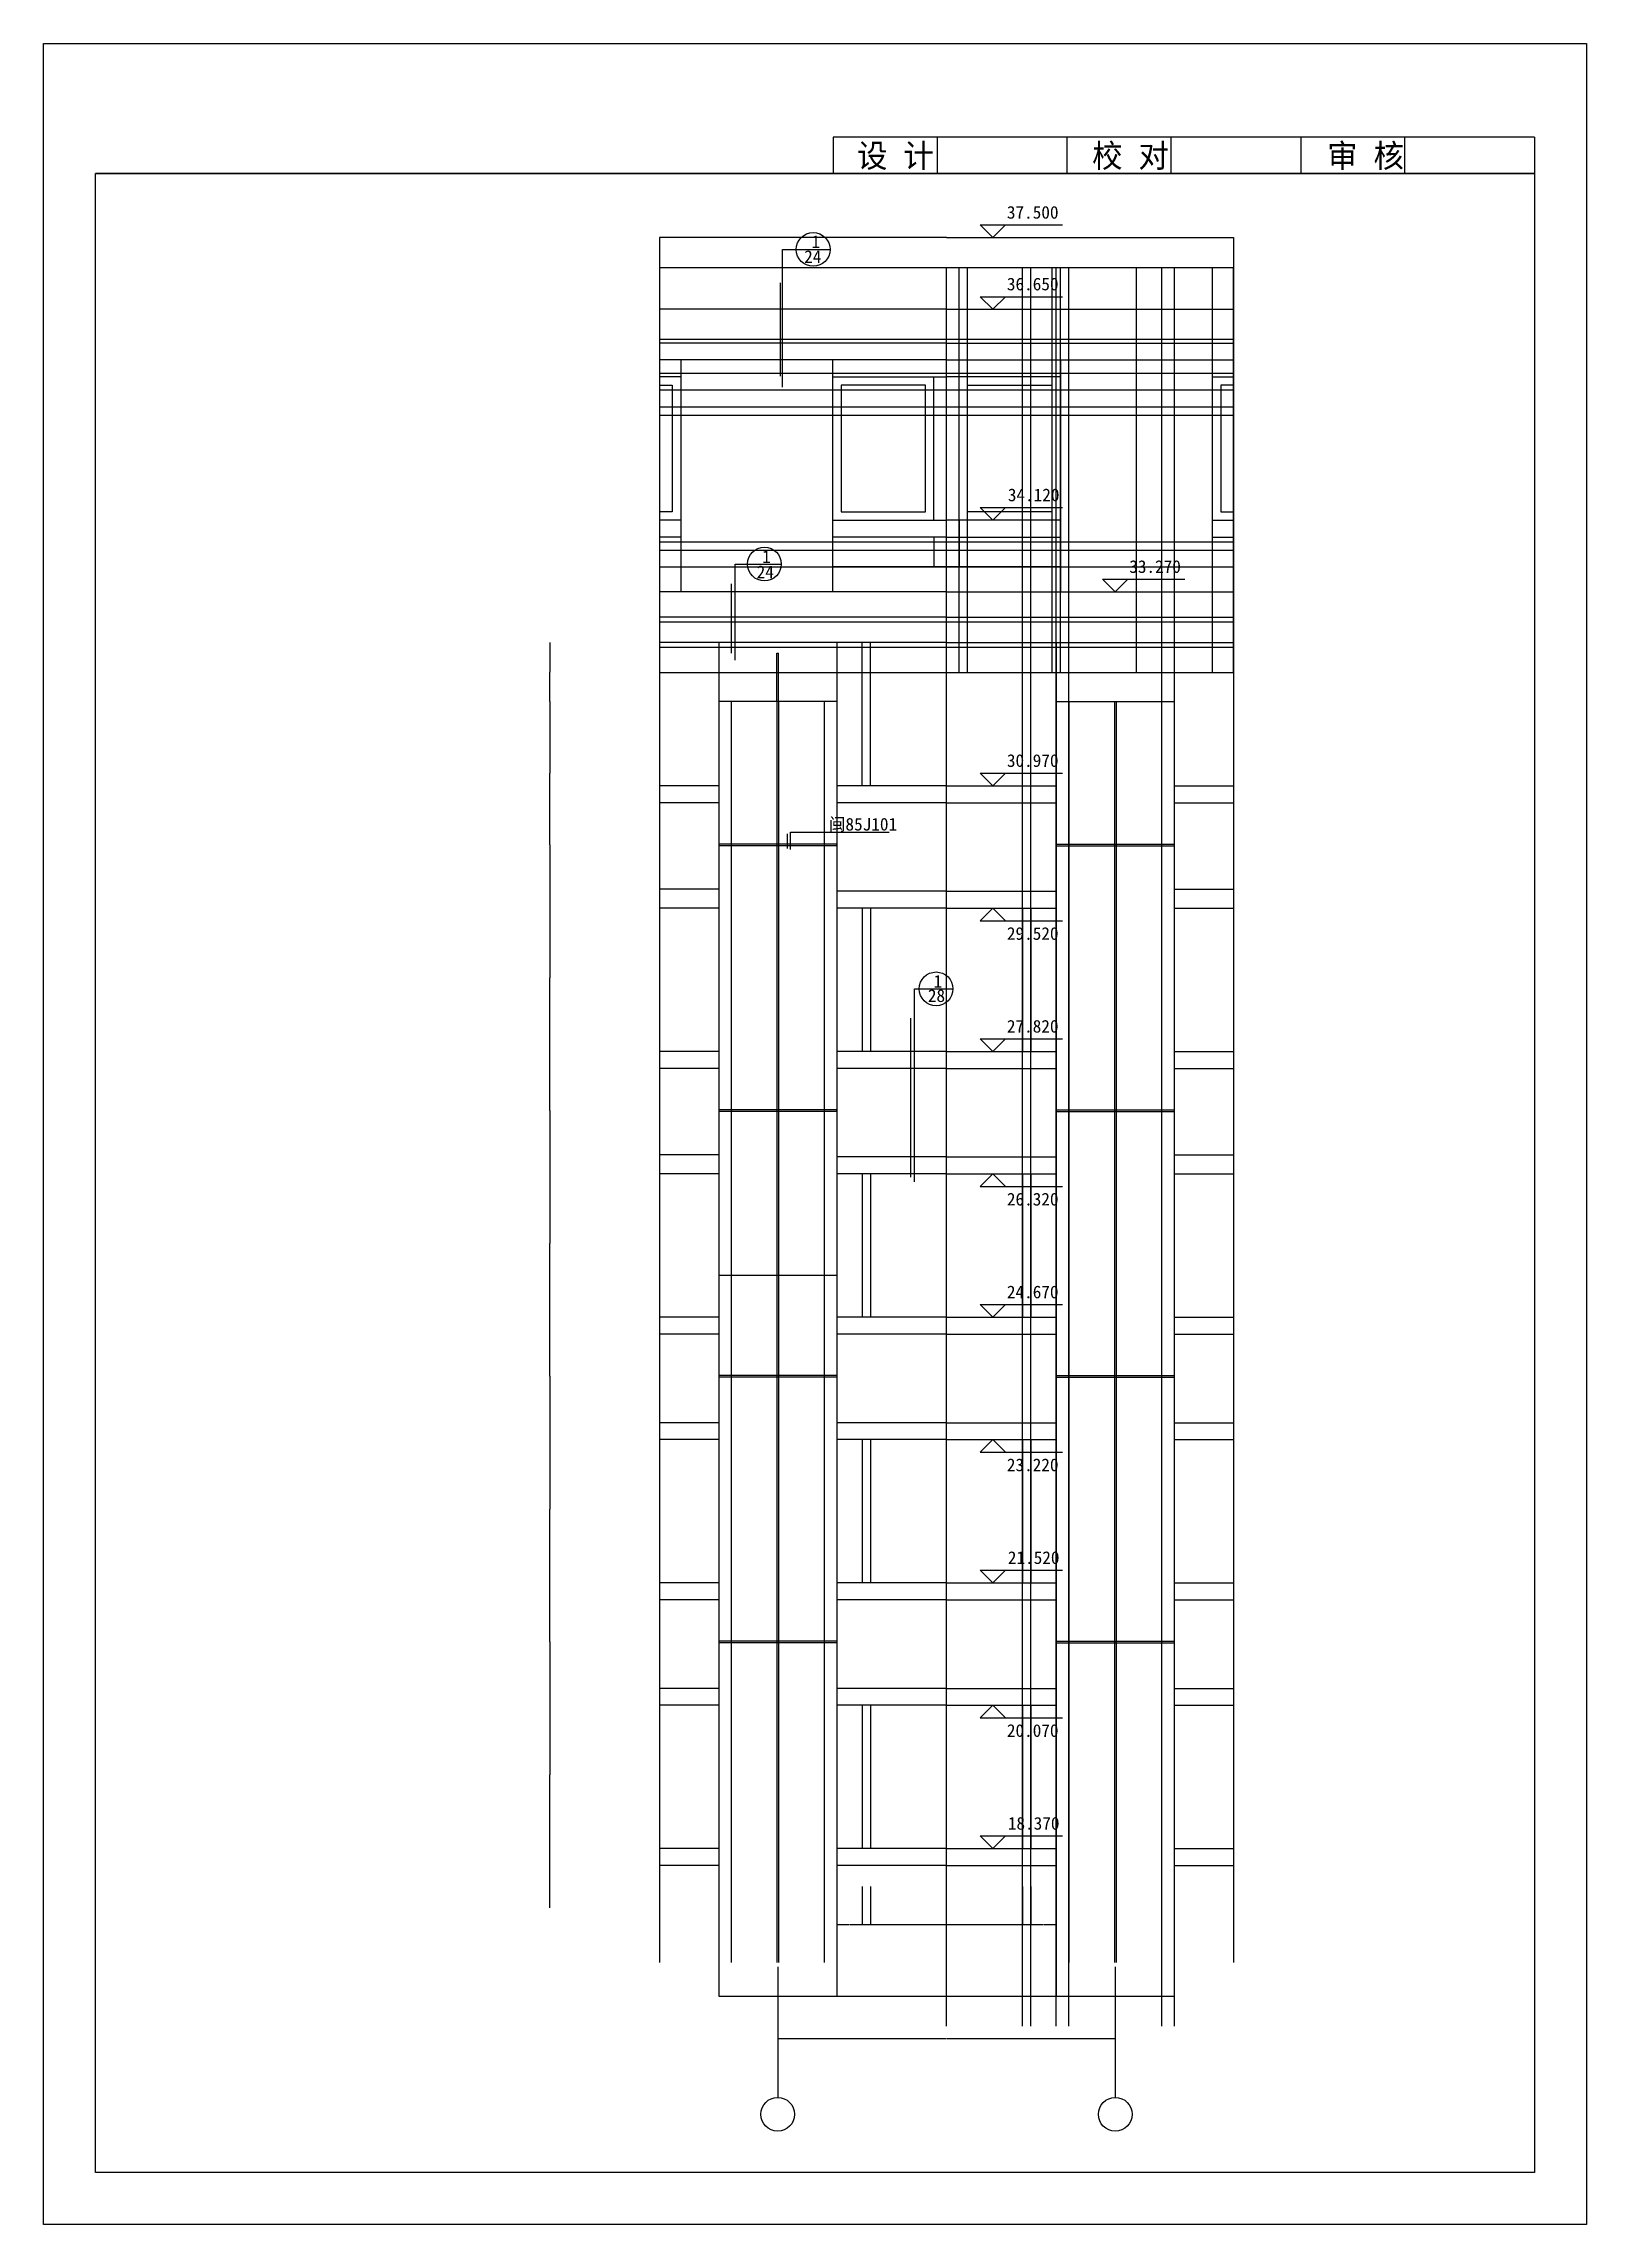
# Model space of a CAD drawing. Header units: metres. Extents: x -8000 to 49737, y -10600 to 18128.
# Drawn here: x 31453 to 49737, y -8550 to 17305 of the extents above; entities that cross this region are included whole.
import ezdxf

# ---------------------------------------------------------------- set-up
doc = ezdxf.new("R2010")
doc.units = ezdxf.units.M
for name, color, linetype in [('AXIS', 3, 'Continuous'), ('DOTE', 1, 'Continuous'), ('LINE', 2, 'Continuous'), ('PUB_DIM', 3, 'Continuous')]:
    doc.layers.add(name, color=color, linetype=linetype)
doc.dimstyles.get("Standard").update_dxf_attribs({"dimtxt": 2.5, "dimasz": 2.5, "dimexe": 1.25, "dimexo": 0.625, "dimtad": 1, "dimcen": 2.5, "dimazin": 3, "dimtfac": 1, "dimtmove": 0, "dimatfit": 3})

# ---------------------------------------------------------------- blocks, each defined once
blk = doc.blocks.new('*D214')
for p, q in [((37453.32, 7805), (37453.32, 6230)), ((37453.07, 6230), (37452.82, 6230)), ((37453.32, 4655), (37453.32, 6230)), ((37453.32, 6230), (37453.32, 6230)), ((37453.57, 6230), (37453.82, 6230))]:
    blk.add_line(p, q)
at = {"layer": 'Defpoints'}
for p in [(37453.32, 7805), (37453.32, 6230), (37453.32, 4655)]:
    blk.add_point(p, dxfattribs=at)
at = {"layer": 'AXIS', "insert": (37453.32, 6231.125), "char_height": 1, "attachment_point": 5}
blk.add_mtext('0', dxfattribs=at)
blk = doc.blocks.new('*D215')
for p, q in [((37453.32, 1505), (37453.32, -70)), ((37453.07, -70), (37452.82, -70)), ((37453.32, -1645), (37453.32, -70)), ((37453.32, -70), (37453.32, -70)), ((37453.57, -70), (37453.82, -70))]:
    blk.add_line(p, q)
at = {"layer": 'Defpoints'}
for p in [(37453.32, 1505), (37453.32, -70), (37453.32, -1645)]:
    blk.add_point(p, dxfattribs=at)
at = {"layer": 'AXIS', "insert": (37453.32, -68.875), "char_height": 1, "attachment_point": 5}
blk.add_mtext('0', dxfattribs=at)
blk = doc.blocks.new('*D216')
for p, q in [((37453.32, 4655), (37453.32, 3080)), ((37453.07, 3080), (37452.82, 3080)), ((37453.32, 1505), (37453.32, 3080)), ((37453.32, 3080), (37453.32, 3080)), ((37453.57, 3080), (37453.82, 3080))]:
    blk.add_line(p, q)
at = {"layer": 'Defpoints'}
for p in [(37453.32, 4655), (37453.32, 3080), (37453.32, 1505)]:
    blk.add_point(p, dxfattribs=at)
at = {"layer": 'AXIS', "insert": (37453.32, 3081.125), "char_height": 1, "attachment_point": 5}
blk.add_mtext('0', dxfattribs=at)
blk = doc.blocks.new('*D217')
for p, q in [((37453.32, 9505), (37453.32, 8655)), ((37453.07, 8655), (37452.82, 8655)), ((37453.32, 7805), (37453.32, 8655)), ((37453.32, 8655), (37453.32, 8655)), ((37453.57, 8655), (37453.82, 8655))]:
    blk.add_line(p, q)
at = {"layer": 'Defpoints'}
for p in [(37453.32, 9505), (37453.32, 8655), (37453.32, 7805)]:
    blk.add_point(p, dxfattribs=at)
at = {"layer": 'AXIS', "insert": (37453.32, 8656.125), "char_height": 1, "attachment_point": 5}
blk.add_mtext('0', dxfattribs=at)
blk = doc.blocks.new('*D218')
for p, q in [((37453.32, 10205), (37453.32, 9855)), ((37453.07, 9855), (37452.82, 9855)), ((37453.32, 9505), (37453.32, 9855)), ((37453.32, 9855), (37453.32, 9855)), ((37453.57, 9855), (37453.82, 9855))]:
    blk.add_line(p, q)
at = {"layer": 'Defpoints'}
for p in [(37453.32, 10205), (37453.32, 9855), (37453.32, 9505)]:
    blk.add_point(p, dxfattribs=at)
at = {"layer": 'AXIS', "insert": (37453.32, 9856.125), "char_height": 1, "attachment_point": 5}
blk.add_mtext('0', dxfattribs=at)
blk = doc.blocks.new('*D219')
for p, q in [((43453.32, -5095), (43453.32, -5845)), ((44853.32, -5095), (44853.32, -5845)), ((43453.57, -5845), (44151.32, -5845)), ((44155.32, -5845), (44853.07, -5845))]:
    blk.add_line(p, q)
at = {"layer": 'Defpoints'}
for p in [(43453.32, -5095), (44853.32, -5095), (43453.32, -5845)]:
    blk.add_point(p, dxfattribs=at)
at = {"layer": 'AXIS', "insert": (44153.32, -5845), "char_height": 1, "attachment_point": 5}
blk.add_mtext('1400', dxfattribs=at)
blk = doc.blocks.new('*D220')
for p, q in [((40853.32, -5095), (40853.32, -5845)), ((43453.32, -5095), (43453.32, -5845)), ((40853.57, -5845), (42151.32, -5845)), ((42155.32, -5845), (43453.07, -5845))]:
    blk.add_line(p, q)
at = {"layer": 'Defpoints'}
for p in [(40853.32, -5095), (43453.32, -5095), (40853.32, -5845)]:
    blk.add_point(p, dxfattribs=at)
at = {"layer": 'AXIS', "insert": (42153.32, -5845), "char_height": 1, "attachment_point": 5}
blk.add_mtext('2600', dxfattribs=at)
blk = doc.blocks.new('*D221')
for p, q in [((39453.32, -5095), (39453.32, -5845)), ((40853.32, -5095), (40853.32, -5845)), ((39453.57, -5845), (40151.32, -5845)), ((40155.32, -5845), (40853.07, -5845))]:
    blk.add_line(p, q)
at = {"layer": 'Defpoints'}
for p in [(39453.32, -5095), (40853.32, -5095), (39453.32, -5845)]:
    blk.add_point(p, dxfattribs=at)
at = {"layer": 'AXIS', "insert": (40153.32, -5845), "char_height": 1, "attachment_point": 5}
blk.add_mtext('1400', dxfattribs=at)
blk = doc.blocks.new('*D222')
for p, q in [((43453.32, 7055), (43453.32, 6205)), ((43453.07, 6205), (43452.82, 6205)), ((43453.32, 5355), (43453.32, 6205)), ((43453.32, 6205), (43453.32, 6205)), ((43453.57, 6205), (43453.82, 6205))]:
    blk.add_line(p, q)
at = {"layer": 'Defpoints'}
for p in [(43453.32, 7055), (43453.32, 6205), (43453.32, 5355)]:
    blk.add_point(p, dxfattribs=at)
at = {"layer": 'AXIS', "insert": (43453.32, 6206.125), "char_height": 1, "attachment_point": 5}
blk.add_mtext('0', dxfattribs=at)
blk = doc.blocks.new('*D223')
for p, q in [((43453.32, 755), (43453.32, -95)), ((43453.07, -95), (43452.82, -95)), ((43453.32, -945), (43453.32, -95)), ((43453.32, -95), (43453.32, -95)), ((43453.57, -95), (43453.82, -95))]:
    blk.add_line(p, q)
at = {"layer": 'Defpoints'}
for p in [(43453.32, 755), (43453.32, -95), (43453.32, -945)]:
    blk.add_point(p, dxfattribs=at)
at = {"layer": 'AXIS', "insert": (43453.32, -93.875), "char_height": 1, "attachment_point": 5}
blk.add_mtext('0', dxfattribs=at)
blk = doc.blocks.new('*D224')
for p, q in [((43453.32, -945), (43453.32, -1045)), ((43453.07, -1045), (43452.82, -1045)), ((43453.32, -1145), (43453.32, -1045)), ((43453.32, -1045), (43453.32, -1045)), ((43453.57, -1045), (43453.82, -1045))]:
    blk.add_line(p, q)
at = {"layer": 'Defpoints'}
for p in [(43453.32, -945), (43453.32, -1045), (43453.32, -1145)]:
    blk.add_point(p, dxfattribs=at)
at = {"layer": 'AXIS', "insert": (43453.32, -1043.875), "char_height": 1, "attachment_point": 5}
blk.add_mtext('0', dxfattribs=at)
blk = doc.blocks.new('*D225')
for p, q in [((43453.32, 3905), (43453.32, 3055)), ((43453.07, 3055), (43452.82, 3055)), ((43453.32, 2205), (43453.32, 3055)), ((43453.32, 3055), (43453.32, 3055)), ((43453.57, 3055), (43453.82, 3055))]:
    blk.add_line(p, q)
at = {"layer": 'Defpoints'}
for p in [(43453.32, 3905), (43453.32, 3055), (43453.32, 2205)]:
    blk.add_point(p, dxfattribs=at)
at = {"layer": 'AXIS', "insert": (43453.32, 3056.125), "char_height": 1, "attachment_point": 5}
blk.add_mtext('0', dxfattribs=at)
blk = doc.blocks.new('*D226')
for p, q in [((43453.32, 2005), (43453.32, 1480)), ((43453.07, 1480), (43452.82, 1480)), ((43453.32, 955), (43453.32, 1480)), ((43453.32, 1480), (43453.32, 1480)), ((43453.57, 1480), (43453.82, 1480))]:
    blk.add_line(p, q)
at = {"layer": 'Defpoints'}
for p in [(43453.32, 2005), (43453.32, 1480), (43453.32, 955)]:
    blk.add_point(p, dxfattribs=at)
at = {"layer": 'AXIS', "insert": (43453.32, 1481.125), "char_height": 1, "attachment_point": 5}
blk.add_mtext('0', dxfattribs=at)
blk = doc.blocks.new('*D227')
for p, q in [((43453.07, 855), (43452.82, 855)), ((43453.32, 955), (43453.32, 855)), ((43453.32, 755), (43453.32, 855)), ((43453.32, 855), (43453.32, 855)), ((43453.57, 855), (43453.82, 855))]:
    blk.add_line(p, q)
at = {"layer": 'Defpoints'}
for p in [(43453.32, 955), (43453.32, 855), (43453.32, 755)]:
    blk.add_point(p, dxfattribs=at)
at = {"layer": 'AXIS', "insert": (43453.32, 856.125), "char_height": 1, "attachment_point": 5}
blk.add_mtext('0', dxfattribs=at)
blk = doc.blocks.new('*D228')
for p, q in [((43453.07, 2105), (43452.82, 2105)), ((43453.32, 2205), (43453.32, 2105)), ((43453.32, 2005), (43453.32, 2105)), ((43453.32, 2105), (43453.32, 2105)), ((43453.57, 2105), (43453.82, 2105))]:
    blk.add_line(p, q)
at = {"layer": 'Defpoints'}
for p in [(43453.32, 2205), (43453.32, 2105), (43453.32, 2005)]:
    blk.add_point(p, dxfattribs=at)
at = {"layer": 'AXIS', "insert": (43453.32, 2106.125), "char_height": 1, "attachment_point": 5}
blk.add_mtext('0', dxfattribs=at)
blk = doc.blocks.new('*D229')
for p, q in [((43453.32, 5155), (43453.32, 4630)), ((43453.07, 4630), (43452.82, 4630)), ((43453.32, 4105), (43453.32, 4630)), ((43453.32, 4630), (43453.32, 4630)), ((43453.57, 4630), (43453.82, 4630))]:
    blk.add_line(p, q)
at = {"layer": 'Defpoints'}
for p in [(43453.32, 5155), (43453.32, 4630), (43453.32, 4105)]:
    blk.add_point(p, dxfattribs=at)
at = {"layer": 'AXIS', "insert": (43453.32, 4631.125), "char_height": 1, "attachment_point": 5}
blk.add_mtext('0', dxfattribs=at)
blk = doc.blocks.new('*D230')
for p, q in [((43453.07, 4005), (43452.82, 4005)), ((43453.32, 4105), (43453.32, 4005)), ((43453.32, 3905), (43453.32, 4005)), ((43453.32, 4005), (43453.32, 4005)), ((43453.57, 4005), (43453.82, 4005))]:
    blk.add_line(p, q)
at = {"layer": 'Defpoints'}
for p in [(43453.32, 4105), (43453.32, 4005), (43453.32, 3905)]:
    blk.add_point(p, dxfattribs=at)
at = {"layer": 'AXIS', "insert": (43453.32, 4006.125), "char_height": 1, "attachment_point": 5}
blk.add_mtext('0', dxfattribs=at)
blk = doc.blocks.new('*D231')
for p, q in [((43453.07, 5255), (43452.82, 5255)), ((43453.32, 5355), (43453.32, 5255)), ((43453.32, 5155), (43453.32, 5255)), ((43453.32, 5255), (43453.32, 5255)), ((43453.57, 5255), (43453.82, 5255))]:
    blk.add_line(p, q)
at = {"layer": 'Defpoints'}
for p in [(43453.32, 5355), (43453.32, 5255), (43453.32, 5155)]:
    blk.add_point(p, dxfattribs=at)
at = {"layer": 'AXIS', "insert": (43453.32, 5256.125), "char_height": 1, "attachment_point": 5}
blk.add_mtext('0', dxfattribs=at)
blk = doc.blocks.new('*D232')
for p, q in [((43453.32, 10205), (43453.32, 9355)), ((43453.07, 9355), (43452.82, 9355)), ((43453.32, 8505), (43453.32, 9355)), ((43453.32, 9355), (43453.32, 9355)), ((43453.57, 9355), (43453.82, 9355))]:
    blk.add_line(p, q)
at = {"layer": 'Defpoints'}
for p in [(43453.32, 10205), (43453.32, 9355), (43453.32, 8505)]:
    blk.add_point(p, dxfattribs=at)
at = {"layer": 'AXIS', "insert": (43453.32, 9356.125), "char_height": 1, "attachment_point": 5}
blk.add_mtext('0', dxfattribs=at)
blk = doc.blocks.new('*D233')
for p, q in [((43453.32, 8305), (43453.32, 7780)), ((43453.07, 7780), (43452.82, 7780)), ((43453.32, 7255), (43453.32, 7780)), ((43453.32, 7780), (43453.32, 7780)), ((43453.57, 7780), (43453.82, 7780))]:
    blk.add_line(p, q)
at = {"layer": 'Defpoints'}
for p in [(43453.32, 8305), (43453.32, 7780), (43453.32, 7255)]:
    blk.add_point(p, dxfattribs=at)
at = {"layer": 'AXIS', "insert": (43453.32, 7781.125), "char_height": 1, "attachment_point": 5}
blk.add_mtext('0', dxfattribs=at)
blk = doc.blocks.new('*D234')
for p, q in [((43453.32, 7255), (43453.32, 7155)), ((43453.07, 7155), (43452.82, 7155)), ((43453.32, 7055), (43453.32, 7155)), ((43453.32, 7155), (43453.32, 7155)), ((43453.57, 7155), (43453.82, 7155))]:
    blk.add_line(p, q)
at = {"layer": 'Defpoints'}
for p in [(43453.32, 7255), (43453.32, 7155), (43453.32, 7055)]:
    blk.add_point(p, dxfattribs=at)
at = {"layer": 'AXIS', "insert": (43453.32, 7156.125), "char_height": 1, "attachment_point": 5}
blk.add_mtext('0', dxfattribs=at)
blk = doc.blocks.new('*D235')
for p, q in [((43453.07, 8405), (43452.82, 8405)), ((43453.32, 8505), (43453.32, 8405)), ((43453.32, 8305), (43453.32, 8405)), ((43453.32, 8405), (43453.32, 8405)), ((43453.57, 8405), (43453.82, 8405))]:
    blk.add_line(p, q)
at = {"layer": 'Defpoints'}
for p in [(43453.32, 8505), (43453.32, 8405), (43453.32, 8305)]:
    blk.add_point(p, dxfattribs=at)
at = {"layer": 'AXIS', "insert": (43453.32, 8406.125), "char_height": 1, "attachment_point": 5}
blk.add_mtext('0', dxfattribs=at)
blk = doc.blocks.new('*D236')
for p, q in [((40143.32, 9505), (40143.32, 10080.18)), ((40143.57, 10080.18), (40152.32, 10080.18)), ((40154.32, 10080.18), (40163.07, 10080.18)), ((40163.32, 9505), (40163.32, 10080.18))]:
    blk.add_line(p, q)
at = {"layer": 'Defpoints'}
for p in [(40143.32, 10080.18), (40143.32, 9505), (40163.32, 9505)]:
    blk.add_point(p, dxfattribs=at)
at = {"layer": 'AXIS', "insert": (40153.32, 10080.18), "char_height": 1, "attachment_point": 5}
blk.add_mtext('20', dxfattribs=at)
blk = doc.blocks.new('*D237')
for p, q in [((40703.32, 3505), (40703.32, 2705)), ((40853.32, 3505), (40853.32, 2705)), ((40703.57, 2705), (40776.82, 2705)), ((40779.82, 2705), (40853.07, 2705))]:
    blk.add_line(p, q)
at = {"layer": 'Defpoints'}
for p in [(40703.32, 3505), (40853.32, 3505), (40703.32, 2705)]:
    blk.add_point(p, dxfattribs=at)
at = {"layer": 'AXIS', "insert": (40778.32, 2705), "char_height": 1, "attachment_point": 5}
blk.add_mtext('150', dxfattribs=at)
blk = doc.blocks.new('*D238')
for p, q in [((39603.32, 3505), (39603.32, 2705)), ((40703.32, 3505), (40703.32, 2705)), ((39603.57, 2705), (40151.32, 2705)), ((40155.32, 2705), (40703.07, 2705))]:
    blk.add_line(p, q)
at = {"layer": 'Defpoints'}
for p in [(39603.32, 3505), (40703.32, 3505), (39603.32, 2705)]:
    blk.add_point(p, dxfattribs=at)
at = {"layer": 'AXIS', "insert": (40153.32, 2705), "char_height": 1, "attachment_point": 5}
blk.add_mtext('1100', dxfattribs=at)
blk = doc.blocks.new('*D239')
for p, q in [((39453.32, 3505), (39453.32, 2705)), ((39603.32, 3505), (39603.32, 2705)), ((39453.57, 2705), (39526.82, 2705)), ((39529.82, 2705), (39603.07, 2705))]:
    blk.add_line(p, q)
at = {"layer": 'Defpoints'}
for p in [(39453.32, 3505), (39603.32, 3505), (39453.32, 2705)]:
    blk.add_point(p, dxfattribs=at)
at = {"layer": 'AXIS', "insert": (39528.32, 2705), "char_height": 1, "attachment_point": 5}
blk.add_mtext('150', dxfattribs=at)
blk = doc.blocks.new('*D240')
for p, q in [((40853.07, 4655), (40852.82, 4655)), ((40853.32, 4665), (40853.32, 4655)), ((40853.32, 4645), (40853.32, 4655)), ((40853.32, 4655), (40853.32, 4655)), ((40853.57, 4655), (40853.82, 4655))]:
    blk.add_line(p, q)
at = {"layer": 'Defpoints'}
for p in [(40853.32, 4665), (40853.32, 4655), (40853.32, 4645)]:
    blk.add_point(p, dxfattribs=at)
at = {"layer": 'AXIS', "insert": (40853.32, 4656.125), "char_height": 1, "attachment_point": 5}
blk.add_mtext('0', dxfattribs=at)
blk = doc.blocks.new('*D241')
for p, q in [((41253.32, -4545), (41253.32, -4995)), ((43053.32, -4545), (43053.32, -4995)), ((41253.57, -4995), (42151.32, -4995)), ((42155.32, -4995), (43053.07, -4995))]:
    blk.add_line(p, q)
at = {"layer": 'Defpoints'}
for p in [(41253.32, -4545), (43053.32, -4545), (41253.32, -4995)]:
    blk.add_point(p, dxfattribs=at)
at = {"layer": 'AXIS', "insert": (42153.32, -4995), "char_height": 1, "attachment_point": 5}
blk.add_mtext('1800', dxfattribs=at)
blk = doc.blocks.new('*D242')
for p, q in [((40853.32, -4545), (40853.32, -4995)), ((41153.32, -4545), (41153.32, -4995)), ((40853.57, -4995), (40999.82, -4995)), ((41006.82, -4995), (41153.07, -4995))]:
    blk.add_line(p, q)
at = {"layer": 'Defpoints'}
for p in [(40853.32, -4545), (41153.32, -4545), (40853.32, -4995)]:
    blk.add_point(p, dxfattribs=at)
at = {"layer": 'AXIS', "insert": (41003.32, -4995), "char_height": 1, "attachment_point": 5}
blk.add_mtext('300~550', dxfattribs=at)
blk = doc.blocks.new('*D243')
for p, q in [((41153.32, -4545), (41153.32, -4995)), ((41253.32, -4545), (41253.32, -4995)), ((41153.57, -4995), (41201.82, -4995)), ((41204.82, -4995), (41253.07, -4995))]:
    blk.add_line(p, q)
at = {"layer": 'Defpoints'}
for p in [(41153.32, -4545), (41253.32, -4545), (41153.32, -4995)]:
    blk.add_point(p, dxfattribs=at)
at = {"layer": 'AXIS', "insert": (41203.32, -4995), "char_height": 1, "attachment_point": 5}
blk.add_mtext('100', dxfattribs=at)
blk = doc.blocks.new('*D244')
for p, q in [((43153.32, -4545), (43153.32, -4995)), ((43453.32, -4545), (43453.32, -4995)), ((43153.57, -4995), (43299.82, -4995)), ((43306.82, -4995), (43453.07, -4995))]:
    blk.add_line(p, q)
at = {"layer": 'Defpoints'}
for p in [(43153.32, -4545), (43453.32, -4545), (43153.32, -4995)]:
    blk.add_point(p, dxfattribs=at)
at = {"layer": 'AXIS', "insert": (43303.32, -4995), "char_height": 1, "attachment_point": 5}
blk.add_mtext('300~550', dxfattribs=at)
blk = doc.blocks.new('*D245')
for p, q in [((43053.32, -4545), (43053.32, -4995)), ((43153.32, -4545), (43153.32, -4995)), ((43053.57, -4995), (43101.82, -4995)), ((43104.82, -4995), (43153.07, -4995))]:
    blk.add_line(p, q)
at = {"layer": 'Defpoints'}
for p in [(43053.32, -4545), (43153.32, -4545), (43053.32, -4995)]:
    blk.add_point(p, dxfattribs=at)
at = {"layer": 'AXIS', "insert": (43103.32, -4995), "char_height": 1, "attachment_point": 5}
blk.add_mtext('100', dxfattribs=at)
blk = doc.blocks.new('*D246')
for p, q in [((37453.32, -1645), (37453.32, -3220)), ((37453.07, -3220), (37452.82, -3220)), ((37453.32, -4795), (37453.32, -3220)), ((37453.32, -3220), (37453.32, -3220)), ((37453.57, -3220), (37453.82, -3220))]:
    blk.add_line(p, q)
at = {"layer": 'Defpoints'}
for p in [(37453.32, -1645), (37453.32, -3220), (37453.32, -4795)]:
    blk.add_point(p, dxfattribs=at)
at = {"layer": 'AXIS', "insert": (37453.32, -3218.875), "char_height": 1, "attachment_point": 5}
blk.add_mtext('0', dxfattribs=at)
blk = doc.blocks.new('*D247')
for p, q in [((40853.07, 7805), (40852.82, 7805)), ((40853.32, 7815), (40853.32, 7805)), ((40853.32, 7795), (40853.32, 7805)), ((40853.32, 7805), (40853.32, 7805)), ((40853.57, 7805), (40853.82, 7805))]:
    blk.add_line(p, q)
at = {"layer": 'Defpoints'}
for p in [(40853.32, 7815), (40853.32, 7805), (40853.32, 7795)]:
    blk.add_point(p, dxfattribs=at)
at = {"layer": 'AXIS', "insert": (40853.32, 7806.125), "char_height": 1, "attachment_point": 5}
blk.add_mtext('0', dxfattribs=at)
blk = doc.blocks.new('*D248')
for p, q in [((40153.32, -6045), (40153.32, -6345)), ((44153.32, -6045), (44153.32, -6345)), ((40153.57, -6345), (42148.82, -6345)), ((42157.82, -6345), (44153.07, -6345))]:
    blk.add_line(p, q)
at = {"layer": 'Defpoints'}
for p in [(40153.32, -6045), (44153.32, -6045), (40153.32, -6345)]:
    blk.add_point(p, dxfattribs=at)
at = {"layer": 'AXIS', "insert": (42153.32, -6345), "char_height": 1, "attachment_point": 5}
blk.add_mtext('4000~4500', dxfattribs=at)
blk = doc.blocks.new('*D249')
for p, q in [((45553.32, 15005), (45553.32, 14580)), ((45553.07, 14580), (45552.82, 14580)), ((45553.32, 14155), (45553.32, 14580)), ((45553.32, 14580), (45553.32, 14580)), ((45553.57, 14580), (45553.82, 14580))]:
    blk.add_line(p, q)
at = {"layer": 'Defpoints'}
for p in [(45553.32, 15005), (45553.32, 14580), (45553.32, 14155)]:
    blk.add_point(p, dxfattribs=at)
at = {"layer": 'AXIS', "insert": (45553.32, 14581.125), "char_height": 1, "attachment_point": 5}
blk.add_mtext('0', dxfattribs=at)
blk = doc.blocks.new('*D250')
for p, q in [((45553.32, 14155), (45553.32, 13955)), ((45553.07, 13955), (45552.82, 13955)), ((45553.32, 13755), (45553.32, 13955)), ((45553.32, 13955), (45553.32, 13955)), ((45553.57, 13955), (45553.82, 13955))]:
    blk.add_line(p, q)
at = {"layer": 'Defpoints'}
for p in [(45553.32, 14155), (45553.32, 13955), (45553.32, 13755)]:
    blk.add_point(p, dxfattribs=at)
at = {"layer": 'AXIS', "insert": (45553.32, 13956.125), "char_height": 1, "attachment_point": 5}
blk.add_mtext('0', dxfattribs=at)
blk = doc.blocks.new('*D251')
for p, q in [((45553.32, 13755), (45553.32, 13655)), ((45553.07, 13655), (45552.82, 13655)), ((45553.32, 13555), (45553.32, 13655)), ((45553.32, 13655), (45553.32, 13655)), ((45553.57, 13655), (45553.82, 13655))]:
    blk.add_line(p, q)
at = {"layer": 'Defpoints'}
for p in [(45553.32, 13755), (45553.32, 13655), (45553.32, 13555)]:
    blk.add_point(p, dxfattribs=at)
at = {"layer": 'AXIS', "insert": (45553.32, 13656.125), "char_height": 1, "attachment_point": 5}
blk.add_mtext('0', dxfattribs=at)
blk = doc.blocks.new('*D252')
for p, q in [((45553.07, 13455), (45552.82, 13455)), ((45553.32, 13555), (45553.32, 13455)), ((45553.32, 13355), (45553.32, 13455)), ((45553.32, 13455), (45553.32, 13455)), ((45553.57, 13455), (45553.82, 13455))]:
    blk.add_line(p, q)
at = {"layer": 'Defpoints'}
for p in [(45553.32, 13555), (45553.32, 13455), (45553.32, 13355)]:
    blk.add_point(p, dxfattribs=at)
at = {"layer": 'AXIS', "insert": (45553.32, 13456.125), "char_height": 1, "attachment_point": 5}
blk.add_mtext('0', dxfattribs=at)
blk = doc.blocks.new('*D253')
for p, q in [((45553.32, 11655), (45553.32, 11555)), ((45553.07, 11555), (45552.82, 11555)), ((45553.32, 11455), (45553.32, 11555)), ((45553.32, 11555), (45553.32, 11555)), ((45553.57, 11555), (45553.82, 11555))]:
    blk.add_line(p, q)
at = {"layer": 'Defpoints'}
for p in [(45553.32, 11655), (45553.32, 11555), (45553.32, 11455)]:
    blk.add_point(p, dxfattribs=at)
at = {"layer": 'AXIS', "insert": (45553.32, 11556.125), "char_height": 1, "attachment_point": 5}
blk.add_mtext('0', dxfattribs=at)
blk = doc.blocks.new('*D254')
for p, q in [((45553.32, 11455), (45553.32, 11130)), ((45553.07, 11130), (45552.82, 11130)), ((45553.32, 10805), (45553.32, 11130)), ((45553.32, 11130), (45553.32, 11130)), ((45553.57, 11130), (45553.82, 11130))]:
    blk.add_line(p, q)
at = {"layer": 'Defpoints'}
for p in [(45553.32, 11455), (45553.32, 11130), (45553.32, 10805)]:
    blk.add_point(p, dxfattribs=at)
at = {"layer": 'AXIS', "insert": (45553.32, 11131.125), "char_height": 1, "attachment_point": 5}
blk.add_mtext('0', dxfattribs=at)
blk = doc.blocks.new('*D255')
for p, q in [((45553.07, 10655), (45552.82, 10655)), ((45553.32, 10805), (45553.32, 10655)), ((45553.32, 10505), (45553.32, 10655)), ((45553.32, 10655), (45553.32, 10655)), ((45553.57, 10655), (45553.82, 10655))]:
    blk.add_line(p, q)
at = {"layer": 'Defpoints'}
for p in [(45553.32, 10805), (45553.32, 10655), (45553.32, 10505)]:
    blk.add_point(p, dxfattribs=at)
at = {"layer": 'AXIS', "insert": (45553.32, 10656.125), "char_height": 1, "attachment_point": 5}
blk.add_mtext('0', dxfattribs=at)
blk = doc.blocks.new('*D256')
for p, q in [((45553.07, 10355), (45552.82, 10355)), ((45553.32, 10505), (45553.32, 10355)), ((45553.32, 10205), (45553.32, 10355)), ((45553.32, 10355), (45553.32, 10355)), ((45553.57, 10355), (45553.82, 10355))]:
    blk.add_line(p, q)
at = {"layer": 'Defpoints'}
for p in [(45553.32, 10505), (45553.32, 10355), (45553.32, 10205)]:
    blk.add_point(p, dxfattribs=at)
at = {"layer": 'AXIS', "insert": (45553.32, 10356.125), "char_height": 1, "attachment_point": 5}
blk.add_mtext('0', dxfattribs=at)
blk = doc.blocks.new('*D257')
for p, q in [((45553.32, 13355), (45553.32, 12505)), ((45553.07, 12505), (45552.82, 12505)), ((45553.32, 11655), (45553.32, 12505)), ((45553.32, 12505), (45553.32, 12505)), ((45553.57, 12505), (45553.82, 12505))]:
    blk.add_line(p, q)
at = {"layer": 'Defpoints'}
for p in [(45553.32, 13355), (45553.32, 12505), (45553.32, 11655)]:
    blk.add_point(p, dxfattribs=at)
at = {"layer": 'AXIS', "insert": (45553.32, 12506.125), "char_height": 1, "attachment_point": 5}
blk.add_mtext('0', dxfattribs=at)
blk = doc.blocks.new('*D258')
for p, q in [((40803.32, 11455), (40803.32, 11105)), ((42003.32, 11455), (42003.32, 11105)), ((40803.57, 11105), (41401.32, 11105)), ((41405.32, 11105), (42003.07, 11105))]:
    blk.add_line(p, q)
at = {"layer": 'Defpoints'}
for p in [(40803.32, 11455), (42003.32, 11455), (40803.32, 11105)]:
    blk.add_point(p, dxfattribs=at)
at = {"layer": 'AXIS', "insert": (41403.32, 11105), "char_height": 1, "attachment_point": 5}
blk.add_mtext('1200', dxfattribs=at)
blk = doc.blocks.new('*D259')
for p, q in [((42303.32, 11655), (42303.32, 11105)), ((42003.32, 11455), (42003.32, 11105)), ((42003.57, 11105), (42151.82, 11105)), ((42154.82, 11105), (42303.07, 11105))]:
    blk.add_line(p, q)
at = {"layer": 'Defpoints'}
for p in [(42303.32, 11655), (42003.32, 11455), (42003.32, 11105)]:
    blk.add_point(p, dxfattribs=at)
at = {"layer": 'AXIS', "insert": (42153.32, 11105), "char_height": 1, "attachment_point": 5}
blk.add_mtext('300', dxfattribs=at)
blk = doc.blocks.new('*D260')
for p, q in [((42303.32, 11655), (42303.32, 11105)), ((43503.32, 11655), (43503.32, 11105)), ((42303.57, 11105), (42901.32, 11105)), ((42905.32, 11105), (43503.07, 11105))]:
    blk.add_line(p, q)
at = {"layer": 'Defpoints'}
for p in [(42303.32, 11655), (43503.32, 11655), (42303.32, 11105)]:
    blk.add_point(p, dxfattribs=at)
at = {"layer": 'AXIS', "insert": (42903.32, 11105), "char_height": 1, "attachment_point": 5}
blk.add_mtext('1200', dxfattribs=at)

msp = doc.modelspace()

# ---------------------------------------------------------------- linework, layer by layer
for p, q in [((49121.04, 16197.12), (40810.44, 16197.12)), ((40810.44, 16197.12), (40810.44, 15766.2)), ((42041.64, 16197.12), (42041.64, 15766.2)), ((43580.64, 16197.12), (43580.64, 15766.2)), ((44811.84, 16197.12), (44811.84, 15766.2)), ((46350.84, 16197.12), (46350.84, 15766.2)), ((47582.04, 16197.12), (47582.04, 15766.2)), ((49121.04, 16197.12), (49121.04, 15766.2)), ((49121.04, 15766.2), (32068.92, 15766.2))]:
    msp.add_line(p, q)
for points in [[(31453.32, 17305.2), (49736.64, 17305.2), (49736.64, -8550), (31453.32, -8550)], [(32068.92, 15766.2), (49121.04, 15766.2), (49121.04, -7934.4), (32068.92, -7934.4)]]:
    msp.add_lwpolyline(points, close=True)
msp.add_lwpolyline([(49121.04, 15766.2), (49121.04, -7934.4), (32068.92, -7934.4), (32068.92, 15766.2), (49121.04, 15766.2)])
at = {"layer": 'AXIS'}
for p, q in [((38753.32, 15005), (38753.32, -5445)), ((45553.32, 15005), (45553.32, -5445)), ((40210.71, 13230.33), (40210.71, 14864.92)), ((40210.71, 14864.92), (40773.33, 14864.92)), ((39647.72, 9994.75), (39647.72, 11135.04)), ((39647.72, 11135.04), (40195.72, 11135.04)), ((40302.73, 7958.04), (41475.55, 7958.04)), ((40302.73, 7749.23), (40302.73, 7958.04)), ((41775.53, 3809.13), (41775.53, 6098.3)), ((41775.53, 6098.3), (42233.82, 6098.3)), ((40153.32, -5495), (40153.32, -7045)), ((44153.32, -5495), (44153.32, -7045))]:
    msp.add_line(p, q, dxfattribs=at)
for points in [[(40184.17, 13362.87), (40184.17, 14467.32)], [(39605.96, 10078.18), (39605.96, 10898.64)], [(40267.89, 7760.83), (40267.89, 7934.84)], [(41731.88, 3867.27), (41731.88, 5749.48)]]:
    msp.add_lwpolyline(points, dxfattribs=at)
for centre in [(40573.33, 14864.92), (39995.72, 11135.04), (42030.13, 6098.3), (40153.32, -7245), (44153.32, -7245)]:
    msp.add_circle(centre, 200, dxfattribs=at)
at = {"layer": 'DOTE'}
for p, q in [((38750, 14650), (45550, 14650)), ((42150, 14650), (42150, -6200)), ((42300, 14650), (42300, 9850)), ((42400, 14650), (42400, 9850)), ((43050, 14650), (43050, -6200)), ((43150, 14650), (43150, -6200)), ((43400, 14650), (43400, 9850)), ((43450, 14650), (43450, -6200)), ((43500, 14650), (43500, 9850)), ((43600, 14650), (43600, -6200)), ((44400, 14650), (44400, 9850)), ((44700, 14650), (44700, -6200)), ((44850, 14650), (44850, -6200)), ((45300, 14650), (45300, 9850)), ((45550, 14650), (45550, 9850)), ((38750, 13800), (45550, 13800)), ((38750, 13400), (45550, 13400)), ((38750, 13200), (45550, 13200)), ((38750, 13000), (45550, 13000)), ((38750, 12900), (45550, 12900)), ((38750, 11400), (45550, 11400)), ((38750, 11300), (45550, 11300)), ((38750, 11100), (45550, 11100)), ((38750, 10450), (45550, 10450)), ((38750, 10150), (45550, 10150)), ((38750, 9850), (45550, 9850))]:
    msp.add_line(p, q, dxfattribs=at)
at = {"layer": 'LINE'}
for p, q in [((42153.32, 15005), (38753.32, 15005)), ((42153.32, 15005), (45553.32, 15005)), ((42153.32, 14155), (38753.32, 14155)), ((42153.32, 14155), (45553.32, 14155)), ((42153.32, 13755), (38753.32, 13755)), ((42153.32, 13755), (45553.32, 13755)), ((42153.32, 13555), (38753.32, 13555)), ((39003.32, 13555), (39003.32, 10805)), ((40803.32, 13555), (40803.32, 10805)), ((42153.32, 13555), (45553.32, 13555)), ((43503.32, 13555), (43503.32, 10805)), ((45303.32, 13555), (45303.32, 10805)), ((39003.32, 13355), (38753.32, 13355)), ((38753.32, 13255), (38903.32, 13255)), ((38903.32, 13255), (38903.32, 11755)), ((40803.32, 13355), (42153.32, 13355)), ((41903.32, 13255), (40903.32, 13255)), ((40903.32, 13255), (40903.32, 11755)), ((41903.32, 11755), (41903.32, 13255)), ((42003.32, 11655), (42003.32, 13355)), ((43503.32, 13355), (42153.32, 13355)), ((42303.32, 11655), (42303.32, 13355)), ((42403.32, 13255), (43403.32, 13255)), ((42403.32, 11755), (42403.32, 13255)), ((43403.32, 13255), (43403.32, 11755)), ((45303.32, 13355), (45553.32, 13355)), ((45553.32, 13255), (45403.32, 13255)), ((45403.32, 13255), (45403.32, 11755)), ((38903.32, 11755), (38753.32, 11755)), ((39003.32, 11655), (38753.32, 11655)), ((40803.32, 11655), (42153.32, 11655)), ((40903.32, 11755), (41903.32, 11755)), ((43503.32, 11655), (42153.32, 11655)), ((43403.32, 11755), (42403.32, 11755)), ((45303.32, 11655), (45553.32, 11655)), ((45403.32, 11755), (45553.32, 11755)), ((39003.32, 11455), (38753.32, 11455)), ((42153.32, 11455), (40803.32, 11455)), ((42153.32, 11455), (43503.32, 11455)), ((45303.32, 11455), (45553.32, 11455)), ((42153.32, 10805), (38753.32, 10805)), ((42153.32, 10805), (45553.32, 10805)), ((42153.32, 10505), (38753.32, 10505)), ((42153.32, 10505), (45553.32, 10505)), ((42153.32, 10205), (38753.32, 10205)), ((39453.32, 10205), (39453.32, -5445)), ((40853.32, 10205), (40853.32, -5445)), ((41153.32, 8505), (41153.32, 10205)), ((41253.32, 8505), (41253.32, 10205)), ((42153.32, 10205), (45553.32, 10205)), ((43053.32, 8505), (43053.32, 10205)), ((43153.32, 8505), (43153.32, 10205)), ((43453.32, 10205), (43453.32, -5445)), ((44853.32, 10205), (44853.32, -5445)), ((40853.32, 9505), (39453.32, 9505)), ((39603.32, 9505), (39603.32, -5445)), ((40143.32, 9505), (40143.32, -5445)), ((40163.32, 9505), (40163.32, -5445)), ((40703.32, 9505), (40703.32, -5445)), ((43453.32, 9505), (44853.32, 9505)), ((43603.32, 9505), (43603.32, -5445)), ((43603.32, 9505), (43603.32, -1645)), ((44143.32, 9505), (44143.32, -5445)), ((44163.32, 9505), (44163.32, -5445)), ((44703.32, 9505), (44703.32, -5445)), ((39453.32, 8505), (38753.32, 8505)), ((39453.32, 8305), (38753.32, 8305)), ((42153.32, 8505), (40853.32, 8505)), ((42153.32, 8305), (40853.32, 8305)), ((42153.32, 8505), (43453.32, 8505)), ((42153.32, 8305), (43453.32, 8305)), ((44853.32, 8505), (45553.32, 8505)), ((44853.32, 8305), (45553.32, 8305)), ((40853.32, 7815), (39453.32, 7815)), ((40853.32, 7795), (39453.32, 7795)), ((43453.32, 7815), (44853.32, 7815)), ((43453.32, 7795), (44853.32, 7795)), ((39453.32, 7280), (38753.32, 7280)), ((42153.32, 7255), (40853.32, 7255)), ((42153.32, 7255), (43453.32, 7255)), ((44853.32, 7280), (45553.32, 7280)), ((39453.32, 7055), (38753.32, 7055)), ((42153.32, 7055), (40853.32, 7055)), ((41153.32, 7055), (41153.32, 5355)), ((41253.32, 7055), (41253.32, 5355)), ((42153.32, 7055), (43453.32, 7055)), ((43053.32, 7055), (43053.32, 5355)), ((43153.32, 7055), (43153.32, 5355)), ((44853.32, 7055), (45553.32, 7055)), ((39453.32, 5355), (38753.32, 5355)), ((42153.32, 5355), (40853.32, 5355)), ((42153.32, 5355), (43453.32, 5355)), ((44853.32, 5355), (45553.32, 5355)), ((39453.32, 5155), (38753.32, 5155)), ((42153.32, 5155), (40853.32, 5155)), ((42153.32, 5155), (43453.32, 5155)), ((44853.32, 5155), (45553.32, 5155)), ((40853.32, 4665), (39453.32, 4665)), ((43453.32, 4665), (44853.32, 4665)), ((40853.32, 4645), (39453.32, 4645)), ((43453.32, 4645), (44853.32, 4645)), ((39453.32, 4130), (38753.32, 4130)), ((39453.32, 3905), (38753.32, 3905)), ((42153.32, 4105), (40853.32, 4105)), ((42153.32, 3905), (40853.32, 3905)), ((41153.32, 3905), (41153.32, 2205)), ((41253.32, 3905), (41253.32, 2205)), ((42153.32, 4105), (43453.32, 4105)), ((42153.32, 3905), (43453.32, 3905)), ((43053.32, 3905), (43053.32, 2205)), ((43153.32, 3905), (43153.32, 2205)), ((44853.32, 4130), (45553.32, 4130)), ((44853.32, 3905), (45553.32, 3905)), ((39453.32, 2205), (38753.32, 2205)), ((42153.32, 2205), (40853.32, 2205)), ((42153.32, 2205), (43453.32, 2205)), ((44853.32, 2205), (45553.32, 2205)), ((39453.32, 2005), (38753.32, 2005)), ((42153.32, 2005), (40853.32, 2005)), ((42153.32, 2005), (43453.32, 2005)), ((44853.32, 2005), (45553.32, 2005)), ((40853.32, 1515), (39453.32, 1515)), ((40853.32, 1495), (39453.32, 1495)), ((43453.32, 1515), (44853.32, 1515)), ((43453.32, 1495), (44853.32, 1495)), ((39453.32, 955), (38753.32, 955)), ((42153.32, 955), (40853.32, 955)), ((42153.32, 955), (43453.32, 955)), ((44853.32, 955), (45553.32, 955)), ((39453.32, 755), (38753.32, 755)), ((42153.32, 755), (40853.32, 755)), ((41153.32, 755), (41153.32, -945)), ((41253.32, 755), (41253.32, -945)), ((42153.32, 755), (43453.32, 755)), ((43053.32, 755), (43053.32, -945)), ((43153.32, 755), (43153.32, -945)), ((44853.32, 755), (45553.32, 755)), ((39453.32, -945), (38753.32, -945)), ((42153.32, -945), (40853.32, -945)), ((42153.32, -945), (43453.32, -945)), ((44853.32, -945), (45553.32, -945)), ((39453.32, -1145), (38753.32, -1145)), ((42153.32, -1145), (40853.32, -1145)), ((42153.32, -1145), (43453.32, -1145)), ((42153.32, -1145), (43453.32, -1145)), ((44853.32, -1145), (45553.32, -1145)), ((40853.32, -1635), (39453.32, -1635)), ((40853.32, -1655), (39453.32, -1655)), ((43453.32, -1635), (44853.32, -1635)), ((43453.32, -1655), (44853.32, -1655)), ((39453.32, -2195), (38753.32, -2195)), ((42153.32, -2195), (40853.32, -2195)), ((42153.32, -2195), (43453.32, -2195)), ((44853.32, -2195), (45553.32, -2195)), ((39453.32, -2395), (38753.32, -2395)), ((42153.32, -2395), (40853.32, -2395)), ((41153.32, -2395), (41153.32, -4095)), ((41253.32, -2395), (41253.32, -4095)), ((42153.32, -2395), (43453.32, -2395)), ((43053.32, -2395), (43053.32, -4095)), ((43153.32, -2395), (43153.32, -4095)), ((44853.32, -2395), (45553.32, -2395)), ((39453.32, -4095), (38753.32, -4095)), ((42153.32, -4095), (40853.32, -4095)), ((42153.32, -4095), (43453.32, -4095)), ((44853.32, -4095), (45553.32, -4095)), ((39453.32, -4295), (38753.32, -4295)), ((42153.32, -4295), (40853.32, -4295)), ((42153.32, -4295), (43453.32, -4295)), ((44853.32, -4295), (45553.32, -4295))]:
    msp.add_line(p, q, dxfattribs=at)
at = {"layer": 'PUB_DIM'}
for p, q in [((42703.32, 15005), (42553.32, 15155)), ((42553.32, 15155), (42853.32, 15155)), ((42703.32, 15155), (43529.03, 15155)), ((42853.32, 15155), (42703.32, 15005)), ((42703.32, 14155), (42553.32, 14305)), ((42553.32, 14305), (42853.32, 14305)), ((42853.32, 14305), (42703.32, 14155)), ((42703.32, 14305), (43529.03, 14305)), ((42553.32, 11805), (42853.32, 11805)), ((42703.32, 11655), (42553.32, 11805)), ((42703.32, 11805), (43529.03, 11805)), ((42853.32, 11805), (42703.32, 11655)), ((44153.32, 10805), (44003.32, 10955)), ((44003.32, 10955), (44303.32, 10955)), ((44153.32, 10955), (44979.03, 10955)), ((44303.32, 10955), (44153.32, 10805)), ((42553.32, 8655), (42853.32, 8655)), ((42703.32, 8505), (42553.32, 8655)), ((42703.32, 8655), (43529.03, 8655)), ((42853.32, 8655), (42703.32, 8505)), ((42703.32, 7055), (42553.32, 6905)), ((42853.32, 6905), (42703.32, 7055)), ((42553.32, 6905), (42853.32, 6905)), ((42703.32, 6905), (43529.03, 6905)), ((42553.32, 5505), (42853.32, 5505)), ((42703.32, 5355), (42553.32, 5505)), ((42703.32, 5505), (43529.03, 5505)), ((42853.32, 5505), (42703.32, 5355)), ((42703.32, 3905), (42553.32, 3755)), ((42853.32, 3755), (42703.32, 3905)), ((42553.32, 3755), (42853.32, 3755)), ((42703.32, 3755), (43529.03, 3755)), ((42553.32, 2355), (42853.32, 2355)), ((42703.32, 2205), (42553.32, 2355)), ((42703.32, 2355), (43529.03, 2355)), ((42853.32, 2355), (42703.32, 2205)), ((42703.32, 755), (42553.32, 605)), ((42553.32, 605), (42853.32, 605)), ((42853.32, 605), (42703.32, 755)), ((42703.32, 605), (43529.03, 605)), ((42553.32, -795), (42853.32, -795)), ((42703.32, -945), (42553.32, -795)), ((42703.32, -795), (43529.03, -795)), ((42853.32, -795), (42703.32, -945)), ((42703.32, -2395), (42553.32, -2545)), ((42553.32, -2545), (42853.32, -2545)), ((42853.32, -2545), (42703.32, -2395)), ((42703.32, -2545), (43529.03, -2545)), ((42703.32, -4095), (42553.32, -3945)), ((42553.32, -3945), (42853.32, -3945)), ((42853.32, -3945), (42703.32, -4095)), ((42703.32, -3945), (43529.03, -3945))]:
    msp.add_line(p, q, dxfattribs=at)

# ---------------------------------------------------------------- texts
for s, p in [('设 计', (41093.94, 15837.75)), ('校 对', (43879.55, 15837.75)), ('审 核', (46665.17, 15837.75))]:
    msp.add_text(s, height=277.02).set_placement(p)
for s, p in [('37.500', (42869.03, 15230)), ('1', (40552.56, 14881.14)), ('24', (40466.85, 14704.42)), ('36.650', (42869.03, 14380)), ('34.120', (42880.46, 11880)), ('1', (39967.81, 11148.36)), ('33.270', (44319.03, 11030)), ('24', (39903.42, 10966.96)), ('30.970', (42869.03, 8730)), ('闽85J101', (40760.84, 7975.44)), ('29.520', (42869.03, 6680)), ('1', (42001.02, 6112.84)), ('28', (41932.71, 5942.9)), ('27.820', (42869.03, 5580)), ('26.320', (42869.03, 3530)), ('24.670', (42869.03, 2430)), ('23.220', (42869.03, 380)), ('21.520', (42880.46, -720)), ('20.070', (42869.03, -2770)), ('18.370', (42880.46, -3870))]:
    msp.add_text(s, height=150, dxfattribs=at).set_placement(p)

# ---------------------------------------------------------------- dimensions: what is measured, and where the dimension line sits
at = {"layer": 'AXIS'}
for base, p1, p2, picture, middle in [((45553.32, 14580), (45553.32, 15005), (45553.32, 14155), '*D249', (45553.32, 14581.125)), ((45553.32, 13955), (45553.32, 14155), (45553.32, 13755), '*D250', (45553.32, 13956.125)), ((45553.32, 13655), (45553.32, 13755), (45553.32, 13555), '*D251', (45553.32, 13656.125)), ((45553.32, 13455), (45553.32, 13555), (45553.32, 13355), '*D252', (45553.32, 13456.125)), ((45553.32, 12505), (45553.32, 13355), (45553.32, 11655), '*D257', (45553.32, 12506.125)), ((42003.32, 11105), (42003.32, 11455), (42303.32, 11655), '*D259', (42153.32, 11105)), ((42303.32, 11105), (42303.32, 11655), (43503.32, 11655), '*D260', (42903.32, 11105)), ((45553.32, 11555), (45553.32, 11655), (45553.32, 11455), '*D253', (45553.32, 11556.125)), ((40803.32, 11105), (40803.32, 11455), (42003.32, 11455), '*D258', (41403.32, 11105)), ((45553.32, 11130), (45553.32, 11455), (45553.32, 10805), '*D254', (45553.32, 11131.125)), ((45553.32, 10655), (45553.32, 10805), (45553.32, 10505), '*D255', (45553.32, 10656.125)), ((45553.32, 10355), (45553.32, 10505), (45553.32, 10205), '*D256', (45553.32, 10356.125)), ((37453.32, 9855), (37453.32, 10205), (37453.32, 9505), '*D218', (37453.32, 9856.125)), ((43453.32, 9355), (43453.32, 10205), (43453.32, 8505), '*D232', (43453.32, 9356.125)), ((40143.32, 10080.18), (40143.32, 9505), (40163.32, 9505), '*D236', (40153.32, 10080.18)), ((37453.32, 8655), (37453.32, 9505), (37453.32, 7805), '*D217', (37453.32, 8656.125)), ((43453.32, 8405), (43453.32, 8505), (43453.32, 8305), '*D235', (43453.32, 8406.125)), ((43453.32, 7780), (43453.32, 8305), (43453.32, 7255), '*D233', (43453.32, 7781.125)), ((37453.32, 6230), (37453.32, 7805), (37453.32, 4655), '*D214', (37453.32, 6231.125)), ((40853.32, 7805), (40853.32, 7815), (40853.32, 7795), '*D247', (40853.32, 7806.125)), ((43453.32, 7155), (43453.32, 7255), (43453.32, 7055), '*D234', (43453.32, 7156.125)), ((43453.32, 6205), (43453.32, 7055), (43453.32, 5355), '*D222', (43453.32, 6206.125)), ((43453.32, 5255), (43453.32, 5355), (43453.32, 5155), '*D231', (43453.32, 5256.125)), ((43453.32, 4630), (43453.32, 5155), (43453.32, 4105), '*D229', (43453.32, 4631.125)), ((37453.32, 3080), (37453.32, 4655), (37453.32, 1505), '*D216', (37453.32, 3081.125)), ((40853.32, 4655), (40853.32, 4665), (40853.32, 4645), '*D240', (40853.32, 4656.125)), ((43453.32, 4005), (43453.32, 4105), (43453.32, 3905), '*D230', (43453.32, 4006.125)), ((43453.32, 3055), (43453.32, 3905), (43453.32, 2205), '*D225', (43453.32, 3056.125)), ((39453.32, 2705), (39453.32, 3505), (39603.32, 3505), '*D239', (39528.32, 2705)), ((39603.32, 2705), (39603.32, 3505), (40703.32, 3505), '*D238', (40153.32, 2705)), ((40703.32, 2705), (40703.32, 3505), (40853.32, 3505), '*D237', (40778.32, 2705)), ((43453.32, 2105), (43453.32, 2205), (43453.32, 2005), '*D228', (43453.32, 2106.125)), ((43453.32, 1480), (43453.32, 2005), (43453.32, 955), '*D226', (43453.32, 1481.125)), ((37453.32, -70), (37453.32, 1505), (37453.32, -1645), '*D215', (37453.32, -68.875)), ((43453.32, 855), (43453.32, 955), (43453.32, 755), '*D227', (43453.32, 856.125)), ((43453.32, -95), (43453.32, 755), (43453.32, -945), '*D223', (43453.32, -93.875)), ((43453.32, -1045), (43453.32, -945), (43453.32, -1145), '*D224', (43453.32, -1043.875)), ((37453.32, -3220), (37453.32, -1645), (37453.32, -4795), '*D246', (37453.32, -3218.875)), ((41153.32, -4995), (41153.32, -4545), (41253.32, -4545), '*D243', (41203.32, -4995)), ((41253.32, -4995), (41253.32, -4545), (43053.32, -4545), '*D241', (42153.32, -4995)), ((43053.32, -4995), (43053.32, -4545), (43153.32, -4545), '*D245', (43103.32, -4995)), ((39453.32, -5845), (39453.32, -5095), (40853.32, -5095), '*D221', (40153.32, -5845)), ((40853.32, -5845), (40853.32, -5095), (43453.32, -5095), '*D220', (42153.32, -5845)), ((43453.32, -5845), (43453.32, -5095), (44853.32, -5095), '*D219', (44153.32, -5845))]:
    dim = msp.add_linear_dim(base=base, p1=p1, p2=p2, dimstyle='Standard', dxfattribs=at)
    dim.commit()
    dim.dimension.update_dxf_attribs({"geometry": picture, "text_midpoint": middle})
for base, p1, p2, text, picture, middle in [((40853.32, -4995), (40853.32, -4545), (41153.32, -4545), '300~550', '*D242', (41003.32, -4995)), ((43153.32, -4995), (43153.32, -4545), (43453.32, -4545), '300~550', '*D244', (43303.32, -4995)), ((40153.32, -6345), (40153.32, -6045), (44153.32, -6045), '4000~4500', '*D248', (42153.32, -6345))]:
    dim = msp.add_linear_dim(base=base, p1=p1, p2=p2, text=text, dimstyle='Standard', dxfattribs=at)
    dim.commit()
    dim.dimension.update_dxf_attribs({"geometry": picture, "text_midpoint": middle})

doc.saveas('drawing.dxf')
